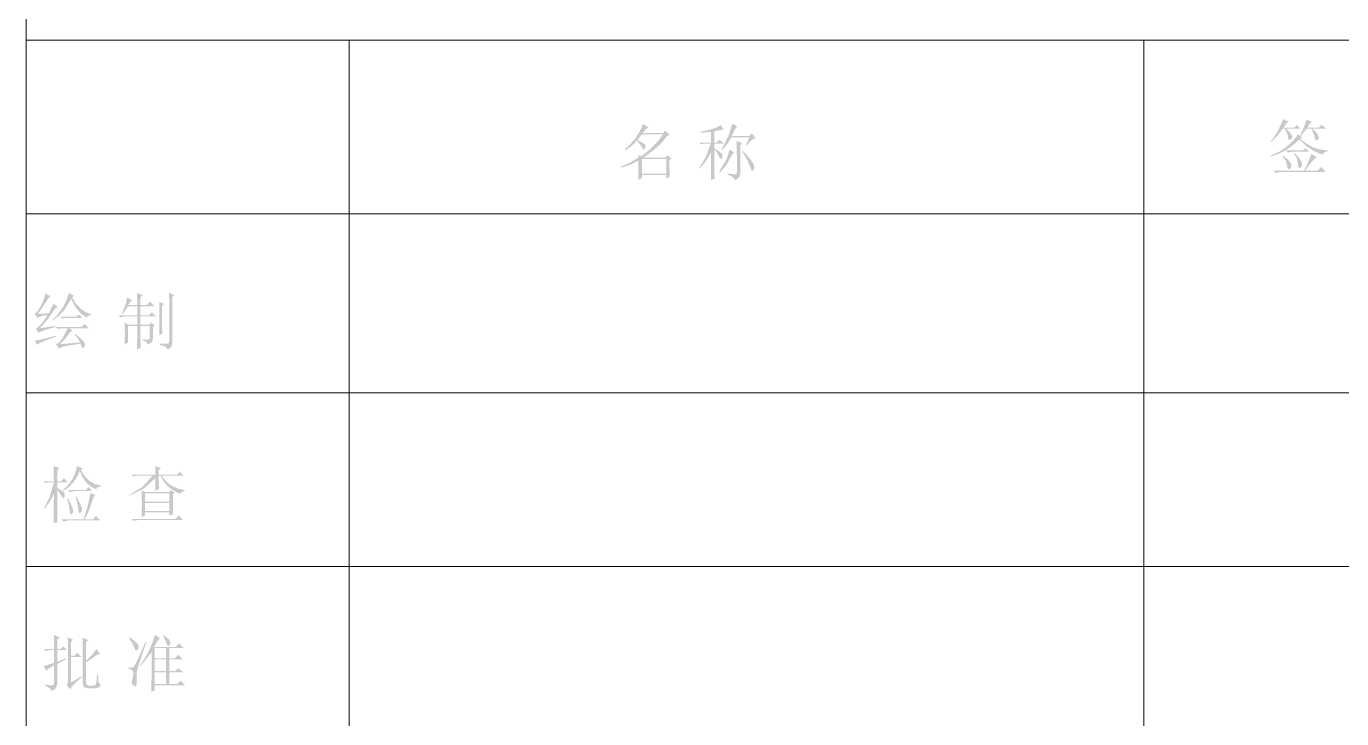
# Model space of a CAD drawing. Header units: millimetres. Extents: x 0 to 297, y 0 to 210.
# Drawn here: x 157.56 to 179.99, y 22.55 to 34.36 of the extents above; entities that cross this region are included whole.
import ezdxf

# ---------------------------------------------------------------- set-up
doc = ezdxf.new("R2010")
doc.units = ezdxf.units.MM
doc.layers.get('0').update_dxf_attribs({"color": 254})
doc.layers.add('1', color=7, linetype='Continuous')

msp = doc.modelspace()

# ---------------------------------------------------------------- hatches: boundary and pattern name
at = {"layer": '1'}
h = msp.add_hatch(color=0, dxfattribs=at)
h.paths.add_polyline_path([(178.991082, 32.774394), (178.897375, 32.570445), (178.834675, 32.471915), (178.776108, 32.394056), (178.792644, 32.388544), (178.891863, 32.493275), (178.980058, 32.60903), (179.024155, 32.60903), (179.06274, 32.515323), (179.073764, 32.449177), (179.081343, 32.424373), (179.101325, 32.416104), (179.13991, 32.449177), (179.144733, 32.478116), (179.128886, 32.515323), (179.046203, 32.60903), (179.288738, 32.60903), (179.222592, 32.675176), (179.172983, 32.625566), (178.991082, 32.625566), (179.033112, 32.6862), (179.079276, 32.730297)])
h.paths.add_polyline_path([(179.387957, 32.76337), (179.34386, 32.642103), (179.277714, 32.493275), (179.29425, 32.487762), (179.387957, 32.60903), (179.470639, 32.60903), (179.514736, 32.515323), (179.531273, 32.438153), (179.539541, 32.414726), (179.564346, 32.416104), (179.58915, 32.429196), (179.597419, 32.454689), (179.57537, 32.520835), (179.542297, 32.560798), (179.492688, 32.60903), (179.724198, 32.60903), (179.647028, 32.675176), (179.591906, 32.625566), (179.398981, 32.625566), (179.435499, 32.688267), (179.476151, 32.730297)])
h.paths.add_polyline_path([(179.266689, 32.427129), (179.37142, 32.322398), (179.514736, 32.228691), (179.593974, 32.190106), (179.669077, 32.168058), (179.684924, 32.205954), (179.746247, 32.223179), (179.746247, 32.239716), (179.586394, 32.261764), (179.500956, 32.290014), (179.415518, 32.338934), (179.33628, 32.3913), (179.277714, 32.443665), (179.316299, 32.460202), (179.239129, 32.515323), (179.211568, 32.469848), (179.167471, 32.416104), (179.024155, 32.283813), (178.920802, 32.217667), (178.776108, 32.151521), (178.776108, 32.134985), (178.913912, 32.183905), (179.035179, 32.245228), (179.1468, 32.323776)])
h.paths.add_polyline_path([(178.991082, 32.151521), (178.974545, 32.146009), (179.029667, 32.068839), (179.057228, 31.975132), (179.061362, 31.937236), (179.073764, 31.920011), (179.106837, 31.925523), (179.128886, 31.958596), (179.129575, 31.9834), (179.117861, 32.024742), (179.073075, 32.077796)])
h.paths.add_polyline_path([(179.184007, 32.195618), (179.172983, 32.184594), (179.21708, 32.118448), (179.233617, 32.041278), (179.244641, 31.96962), (179.25222, 31.945504), (179.272202, 31.942059), (179.305275, 31.975132), (179.310787, 32.002693), (179.299762, 32.04679), (179.262555, 32.108802)])
h.paths.add_polyline_path([(179.470639, 32.179082), (179.396914, 32.000626), (179.34386, 31.89245), (178.820205, 31.89245), (178.853278, 31.859377), (178.93596, 31.870401), (179.718686, 31.870401), (179.636004, 31.958596), (179.569858, 31.89245), (179.360396, 31.89245), (179.459615, 32.024742), (179.503712, 32.078485), (179.564346, 32.12396)])
h.paths.add_polyline_path([(179.035179, 32.239716), (179.068252, 32.206643), (179.150934, 32.217667), (179.437566, 32.217667), (179.365908, 32.278301), (179.321811, 32.239716)])
h = msp.add_hatch(color=0, dxfattribs=at)
h.paths.add_polyline_path([(168.488872, 32.485101), (168.532969, 32.507149), (168.455799, 32.578807), (168.417214, 32.53471), (168.069948, 32.53471), (168.130582, 32.61188), (168.174679, 32.628417), (168.080972, 32.694563), (168.020339, 32.563649), (167.943168, 32.441003), (167.852907, 32.337651), (167.76678, 32.259102), (167.783316, 32.242566), (167.923187, 32.352809), (168.058924, 32.512661), (168.417214, 32.512661), (168.33522, 32.403796), (168.240825, 32.3032), (168.142295, 32.215005), (168.047899, 32.143347), (167.99829, 32.159884), (167.99829, 32.115786), (167.854974, 32.032415), (167.695122, 31.961446), (167.700634, 31.94491), (167.853596, 31.995208), (167.99829, 32.066177), (167.99829, 31.933885), (167.99829, 31.862227), (167.99829, 31.74096), (168.058924, 31.768521), (168.058924, 31.823642), (168.472335, 31.823642), (168.472335, 31.757497), (168.532969, 31.790569), (168.527457, 31.922861), (168.527457, 32.077201), (168.56053, 32.104762), (168.494384, 32.159884), (168.461311, 32.115786), (168.086484, 32.115786), (168.290434, 32.270127), (168.389653, 32.365211)])
h.paths.add_polyline_path([(167.981753, 32.418955), (167.970729, 32.407931), (168.032052, 32.336273), (168.064436, 32.281151), (168.081661, 32.249456), (168.103021, 32.259102), (168.125069, 32.325248), (168.084417, 32.363833)])
h.paths.add_polyline_path([(168.058924, 32.093738), (168.472335, 32.093738), (168.472335, 31.845691), (168.058924, 31.845691)])
h = msp.add_hatch(color=0, dxfattribs=at)
h.paths.add_polyline_path([(169.832514, 32.325248), (169.843538, 32.319736), (169.89177, 32.377614), (169.931733, 32.418955), (169.997878, 32.452028), (169.931733, 32.529198), (169.882123, 32.485101), (169.589979, 32.485101), (169.645101, 32.600856), (169.683686, 32.650465), (169.601003, 32.700075), (169.572065, 32.606368), (169.534858, 32.496125), (169.419102, 32.259102), (169.430127, 32.248078), (169.50523, 32.339029), (169.584467, 32.463052), (169.887635, 32.463052)])
h.paths.add_polyline_path([(169.678174, 31.862227), (169.667149, 31.834667), (169.62443, 31.833978), (169.523833, 31.845691), (169.518321, 31.829155), (169.601003, 31.790569), (169.650613, 31.735448), (169.716759, 31.779545), (169.733295, 31.840179), (169.733295, 32.33076), (169.766368, 32.358321), (169.672661, 32.407931), (169.673523, 32.336617), (169.675418, 32.221895), (169.677312, 32.063766)])
h.paths.add_polyline_path([(169.551394, 32.25359), (169.530035, 32.17642), (169.496273, 32.082714), (169.375005, 31.878764), (169.38603, 31.862227), (169.497651, 31.990385), (169.601003, 32.17642), (169.634076, 32.203981)])
h.paths.add_polyline_path([(169.782905, 32.231542), (169.77188, 32.220517), (169.824935, 32.129567), (169.865587, 32.055153), (169.915196, 31.928373), (169.932422, 31.8953), (169.953781, 31.8953), (169.97583, 31.94491), (169.967562, 31.983495), (169.942757, 32.038616), (169.885568, 32.116475)])
h.paths.add_polyline_path([(169.292323, 32.259102), (169.341932, 32.201914), (169.375005, 32.132323), (169.400499, 32.090293), (169.430127, 32.110274), (169.437706, 32.156439), (169.408078, 32.198469), (169.292323, 32.275639), (169.292323, 32.358321), (169.452175, 32.358321), (169.380517, 32.424467), (169.330908, 32.374858), (169.292323, 32.374858), (169.292323, 32.567783), (169.388786, 32.587765), (169.452175, 32.595344), (169.402566, 32.672514), (169.328841, 32.630484), (169.242714, 32.600856), (169.0553, 32.556759), (169.0553, 32.540222), (169.237201, 32.556759), (169.237201, 32.374858), (169.038764, 32.374858), (169.071837, 32.341785), (169.110422, 32.358321), (169.231689, 32.358321), (169.149007, 32.137835), (169.091129, 32.033104), (169.033252, 31.94491), (169.038764, 31.928373), (169.146251, 32.052397), (169.237201, 32.209493), (169.237201, 32.050157), (169.237201, 31.918727), (169.237201, 31.814168), (169.237201, 31.735448), (169.297835, 31.757497), (169.294648, 31.832772), (169.293012, 31.942154), (169.292409, 32.084608)])
h = msp.add_hatch(color=0, dxfattribs=at)
h.paths.add_polyline_path([(158.148136, 29.406642), (158.181209, 29.373569), (158.258379, 29.384593), (158.522963, 29.384593), (158.456817, 29.445227), (158.418232, 29.406642)])
h.paths.add_polyline_path([(158.070966, 29.230253), (158.098527, 29.19718), (158.175697, 29.208204), (158.269404, 29.208204), (158.175697, 29.026303), (158.121265, 28.963603), (158.070966, 28.938109), (158.120576, 28.860939), (158.171563, 28.889878), (158.263892, 28.910548), (158.48989, 28.943621), (158.511938, 28.882987), (158.524341, 28.869896), (158.545011, 28.877475), (158.56706, 28.921572), (158.545011, 28.982206), (158.494713, 29.029059), (158.407208, 29.108986), (158.390671, 29.097961), (158.454061, 29.015279), (158.484378, 28.96567), (158.142624, 28.938109), (158.216349, 29.013901), (158.319013, 29.147571), (158.352086, 29.164107), (158.296965, 29.208204), (158.627694, 29.208204), (158.556036, 29.279862), (158.506426, 29.230253)])
h.paths.add_polyline_path([(158.291452, 29.809029), (158.247355, 29.683628), (158.186721, 29.566494), (158.108862, 29.454873), (158.010333, 29.35152), (158.015845, 29.340496), (158.132289, 29.432136), (158.219794, 29.527909), (158.330037, 29.70981), (158.378958, 29.605079), (158.440281, 29.516885), (158.51056, 29.445227), (158.589109, 29.390105), (158.621493, 29.422489), (158.666279, 29.434203), (158.666279, 29.445227), (158.57395, 29.486568), (158.48989, 29.544446), (158.411342, 29.624372), (158.341062, 29.737371), (158.379647, 29.75942)])
h.paths.add_polyline_path([(157.762286, 29.456251), (157.849102, 29.574763), (157.944187, 29.726347), (157.97726, 29.753907), (157.894577, 29.803517), (157.865639, 29.708432), (157.811895, 29.588543), (157.751261, 29.489324), (157.707164, 29.456251), (157.756774, 29.384593), (157.822919, 29.417666), (157.92765, 29.434203), (157.849102, 29.318447), (157.795359, 29.252302), (157.729213, 29.202692), (157.767798, 29.131034), (157.812584, 29.151016), (157.878041, 29.175131), (157.956589, 29.200625), (158.059942, 29.230253), (158.05443, 29.246789), (157.795359, 29.208204), (157.92765, 29.357722), (158.059942, 29.544446), (158.104039, 29.572006), (158.026869, 29.627128), (157.981394, 29.532043), (157.944187, 29.461763)])
h.paths.add_polyline_path([(157.707164, 28.998743), (157.745749, 28.927085), (157.784162, 28.950942), (157.85048, 28.981517), (157.945737, 29.019327), (158.070966, 29.064888), (158.059942, 29.081425), (157.931957, 29.045251), (157.82981, 29.019413), (157.754534, 29.00391)])
h = msp.add_hatch(color=0, dxfattribs=at)
h.paths.add_polyline_path([(159.830004, 29.180644), (159.830004, 29.092449), (159.885126, 29.114498), (159.879614, 29.213717), (159.879614, 29.594055), (159.912687, 29.621616), (159.830004, 29.660201), (159.830004, 29.58372), (159.830004, 29.4783), (159.830004, 29.343941)])
h.paths.add_polyline_path([(160.000881, 29.687762), (160.000881, 28.987718), (159.989168, 28.953267), (159.956784, 28.943621), (159.841029, 28.949133), (159.841029, 28.927085), (159.89615, 28.910548), (159.934735, 28.894012), (159.978833, 28.844402), (160.038088, 28.893323), (160.056003, 28.971182), (160.056003, 29.742883), (160.083563, 29.775956), (159.995369, 29.814541)])
h.paths.add_polyline_path([(159.455178, 29.605079), (159.300838, 29.605079), (159.338734, 29.658823), (159.372496, 29.687762), (159.284301, 29.731859), (159.262253, 29.63264), (159.236759, 29.563049), (159.190595, 29.456251), (159.201619, 29.445227), (159.295326, 29.583031), (159.455178, 29.583031), (159.455178, 29.42869), (159.135473, 29.42869), (159.168546, 29.395618), (159.251228, 29.412154), (159.455178, 29.412154), (159.455178, 29.268838), (159.300838, 29.268838), (159.240204, 29.307423), (159.245716, 29.125522), (159.240204, 28.932597), (159.300838, 28.96567), (159.300838, 29.246789), (159.455178, 29.246789), (159.455178, 29.026303), (159.452422, 28.95809), (159.449666, 28.844402), (159.515812, 28.877475), (159.5103, 28.998743), (159.5103, 29.246789), (159.670152, 29.246789), (159.670152, 29.059376), (159.662573, 29.024925), (159.642591, 29.015279), (159.604006, 29.015968), (159.548885, 29.020791), (159.548885, 29.004255), (159.604006, 28.976694), (159.620543, 28.95809), (159.637079, 28.927085), (159.701847, 28.969115), (159.725274, 29.031815), (159.725274, 29.230253), (159.752834, 29.257814), (159.692201, 29.307423), (159.66464, 29.268838), (159.5103, 29.268838), (159.5103, 29.412154), (159.780395, 29.412154), (159.703225, 29.4783), (159.653616, 29.42869), (159.5103, 29.42869), (159.5103, 29.583031), (159.747322, 29.583031), (159.675664, 29.660201), (159.620543, 29.605079), (159.5103, 29.605079), (159.5103, 29.737371), (159.548885, 29.775956), (159.449666, 29.809029), (159.452422, 29.747706), (159.455178, 29.665713)])
h = msp.add_hatch(color=0, dxfattribs=at)
h.paths.add_polyline_path([(158.43187, 26.862909), (158.397764, 26.737766), (158.345054, 26.626576), (158.27374, 26.528821), (158.183823, 26.443986), (158.194848, 26.432962), (158.286832, 26.497988), (158.364346, 26.576967), (158.427392, 26.669381), (158.475968, 26.774715), (158.523682, 26.668262), (158.584833, 26.580412), (158.660452, 26.511165), (158.751575, 26.460522), (158.780514, 26.497729), (158.834257, 26.510132), (158.834257, 26.526668), (158.726598, 26.555607), (158.634442, 26.60935), (158.556755, 26.687899), (158.492504, 26.791251), (158.525577, 26.8133)])
h.paths.add_polyline_path([(158.272018, 26.449498), (158.305091, 26.416425), (158.387773, 26.432962), (158.685429, 26.432962), (158.624796, 26.50462), (158.580698, 26.449498)])
h.paths.add_polyline_path([(158.260994, 26.30067), (158.293377, 26.167689), (158.305091, 26.080184), (158.316115, 26.036087), (158.343676, 26.041599), (158.364346, 26.078806), (158.360212, 26.124281), (158.331274, 26.194561), (158.27753, 26.306182)])
h.paths.add_polyline_path([(158.40431, 26.339255), (158.441517, 26.193872), (158.453919, 26.102232), (158.464943, 26.058135), (158.492504, 26.063647), (158.513864, 26.096031), (158.514553, 26.140817), (158.48148, 26.217988), (158.415334, 26.344767)])
h.paths.add_polyline_path([(158.740551, 26.366816), (158.657869, 26.399889), (158.612393, 26.186293), (158.542113, 25.947892), (158.161775, 25.947892), (158.194848, 25.914819), (158.27753, 25.931356), (158.823233, 25.931356), (158.751575, 26.008526), (158.696454, 25.947892), (158.55865, 25.947892), (158.637198, 26.109812), (158.707478, 26.317206)])
h.paths.add_polyline_path([(158.095629, 26.113257), (158.095629, 26.45501), (158.167287, 26.344767), (158.192092, 26.310316), (158.216896, 26.333743), (158.22103, 26.379218), (158.20036, 26.416425), (158.095629, 26.482571), (158.095629, 26.58179), (158.272018, 26.58179), (158.205872, 26.653448), (158.156263, 26.598326), (158.095629, 26.598326), (158.095629, 26.785739), (158.128702, 26.824324), (158.029483, 26.857397), (158.032239, 26.719594), (158.034995, 26.598326), (157.864119, 26.598326), (157.897191, 26.565253), (157.930264, 26.58179), (158.034995, 26.58179), (157.966093, 26.338566), (157.864119, 26.140817), (157.875143, 26.135305), (157.963337, 26.246926), (158.034995, 26.383352), (158.029483, 25.881746), (158.095629, 25.903795), (158.095629, 26.029196)])
h = msp.add_hatch(color=0, dxfattribs=at)
h.paths.add_polyline_path([(159.766473, 26.714081), (159.347549, 26.714081), (159.380622, 26.681008), (159.463304, 26.697545), (159.716863, 26.697545), (159.543231, 26.50462), (159.319988, 26.361304), (159.319988, 26.350279), (159.568035, 26.474992), (159.766473, 26.653448), (159.760961, 26.438474), (159.827106, 26.466034), (159.822283, 26.548717), (159.821594, 26.697545), (159.849155, 26.697545), (159.904018, 26.597293), (159.978002, 26.51151), (160.071622, 26.440196), (160.185396, 26.383352), (160.219847, 26.420559), (160.262566, 26.432962), (160.262566, 26.449498), (160.141644, 26.477403), (160.03519, 26.528046), (159.943206, 26.601427), (159.865691, 26.697545), (160.24603, 26.697545), (160.179884, 26.763691), (160.130275, 26.714081), (159.821594, 26.714081), (159.821594, 26.791251), (159.860179, 26.824324), (159.760961, 26.857397)])
h.paths.add_polyline_path([(159.590084, 26.229012), (160.003495, 26.229012), (160.003495, 26.091208), (159.590084, 26.091208)])
h.paths.add_polyline_path([(160.064129, 26.372328), (160.09169, 26.399889), (160.036568, 26.449498), (159.997983, 26.416425), (159.601108, 26.416425), (159.52945, 26.438474), (159.534962, 26.212475), (159.52945, 25.986477), (159.590084, 26.01955), (159.590084, 26.069159), (160.003495, 26.069159), (160.003495, 26.014038), (160.064129, 26.036087), (160.064129, 26.081648), (160.064129, 26.152531), (160.064129, 26.249252)])
h.paths.add_polyline_path([(159.590084, 26.394376), (160.003495, 26.394376), (160.003495, 26.251061), (159.590084, 26.251061)])
h.paths.add_polyline_path([(159.353061, 25.958916), (159.386134, 25.925843), (159.468816, 25.936868), (160.235006, 25.936868), (160.163348, 26.01955), (160.102714, 25.958916)])
h = msp.add_hatch(color=0, dxfattribs=at)
h.paths.add_polyline_path([(158.254127, 23.125702), (158.309248, 23.054044), (158.383662, 23.145683), (158.507686, 23.257993), (158.502174, 23.27453), (158.325785, 23.164287), (158.325785, 23.605259), (158.502174, 23.605259), (158.436028, 23.676917), (158.386418, 23.627308), (158.325785, 23.627308), (158.325785, 23.86433), (158.36437, 23.897403), (158.270663, 23.9415), (158.276175, 23.770624), (158.276175, 23.208384), (158.269285, 23.15464)])
h.paths.add_polyline_path([(158.524222, 23.158775), (158.546271, 23.087806), (158.617929, 23.07058), (158.744708, 23.07058), (158.797763, 23.083671), (158.838415, 23.125702), (158.810165, 23.146372), (158.794318, 23.191847), (158.788806, 23.307603), (158.772269, 23.307603), (158.761245, 23.175311), (158.745397, 23.128458), (158.717148, 23.114677), (158.623441, 23.114677), (158.593813, 23.12708), (158.584856, 23.164287), (158.584856, 23.511552), (158.671672, 23.570119), (158.733684, 23.616283), (158.821878, 23.665893), (158.755733, 23.737551), (158.68063, 23.634198), (158.584856, 23.539113), (158.584856, 23.858818), (158.623441, 23.891891), (158.524222, 23.935988), (158.524222, 23.78716)])
h.paths.add_polyline_path([(157.857252, 23.445406), (157.906861, 23.368236), (157.948202, 23.406821), (158.039153, 23.461943), (158.039153, 23.164287), (158.030885, 23.131903), (158.00608, 23.120189), (157.960605, 23.121568), (157.890325, 23.131214), (157.890325, 23.109165), (157.968184, 23.071269), (158.000568, 23.020971), (158.072226, 23.073336), (158.094274, 23.158775), (158.094274, 23.483992), (158.243102, 23.566674), (158.23759, 23.58321), (158.094274, 23.522577), (158.094274, 23.721014), (158.254127, 23.721014), (158.193493, 23.78716), (158.149396, 23.737551), (158.094274, 23.737551), (158.094274, 23.902915), (158.138372, 23.935988), (158.033641, 23.980085), (158.039153, 23.737551), (157.862764, 23.737551), (157.895837, 23.704478), (157.945446, 23.721014), (158.039153, 23.721014), (158.039153, 23.50604), (157.923398, 23.465388)])
h = msp.add_hatch(color=0, dxfattribs=at)
h.paths.add_polyline_path([(159.69346, 23.004434), (159.754094, 23.037507), (159.754094, 23.120189), (160.272236, 23.120189), (160.195066, 23.19736), (160.134432, 23.142238), (160.002141, 23.142238), (160.002141, 23.340676), (160.239163, 23.340676), (160.161993, 23.412334), (160.101359, 23.362724), (160.002141, 23.362724), (160.002141, 23.561162), (160.233651, 23.561162), (160.156481, 23.638332), (160.095847, 23.58321), (160.002141, 23.58321), (160.002141, 23.754087), (160.250187, 23.754087), (160.173017, 23.836769), (160.112384, 23.776136), (159.743069, 23.776136), (159.792679, 23.86433), (159.842288, 23.924964), (159.754094, 23.980085), (159.727911, 23.884312), (159.676924, 23.759599), (159.601821, 23.610771), (159.506047, 23.461943), (159.517071, 23.450919), (159.698972, 23.682429), (159.698972, 23.213896), (159.696216, 23.140171)])
h.paths.add_polyline_path([(159.947019, 23.754087), (159.947019, 23.58321), (159.754094, 23.58321), (159.754094, 23.754087)])
h.paths.add_polyline_path([(159.754094, 23.561162), (159.947019, 23.561162), (159.947019, 23.362724), (159.754094, 23.362724)])
h.paths.add_polyline_path([(159.754094, 23.340676), (159.947019, 23.340676), (159.947019, 23.142238), (159.754094, 23.142238)])
h.paths.add_polyline_path([(159.89741, 23.963549), (159.935995, 23.884312), (159.958043, 23.825745), (159.975269, 23.792672), (159.996628, 23.792672), (160.012476, 23.809898), (160.024189, 23.847794), (159.999385, 23.900848), (159.908434, 23.974573)])
h.paths.add_polyline_path([(159.33517, 23.935988), (159.318634, 23.919452), (159.3772, 23.825056), (159.406828, 23.759599), (159.424743, 23.718947), (159.450925, 23.715502), (159.470907, 23.740307), (159.478486, 23.781648), (159.470046, 23.809639), (159.444035, 23.844349), (159.399421, 23.886293)])
h.paths.add_polyline_path([(159.302097, 23.423358), (159.302097, 23.406821), (159.353085, 23.387529), (159.379267, 23.368236), (159.388914, 23.344121), (159.390292, 23.307603), (159.368243, 23.208384), (159.359975, 23.159464), (159.368243, 23.131214), (159.417852, 23.103653), (159.439901, 23.111921), (159.445413, 23.153262), (159.445413, 23.220097), (159.445413, 23.307603), (159.45661, 23.379088), (159.48951, 23.495016), (159.543082, 23.656419), (159.61629, 23.86433), (159.599753, 23.869842), (159.518966, 23.681568), (159.457816, 23.546003), (159.415269, 23.462115), (159.390292, 23.42887), (159.350329, 23.419913)])

# ---------------------------------------------------------------- linework, layer by layer
at = {"lineweight": 0}
for points in [[(157.564667, 46.143333), (157.564667, 7.112)], [(289.898667, 34.120667), (157.564667, 34.120667)], [(163.068, 34.120667), (163.068, 7.112)], [(176.614667, 34.120667), (176.614667, 7.112)], [(227.414667, 31.157333), (157.564667, 31.157333)], [(227.414667, 28.109333), (157.564667, 28.109333)], [(227.414667, 25.146), (157.564667, 25.146)]]:
    msp.add_lwpolyline(points, dxfattribs=at)

doc.saveas('drawing.dxf')
